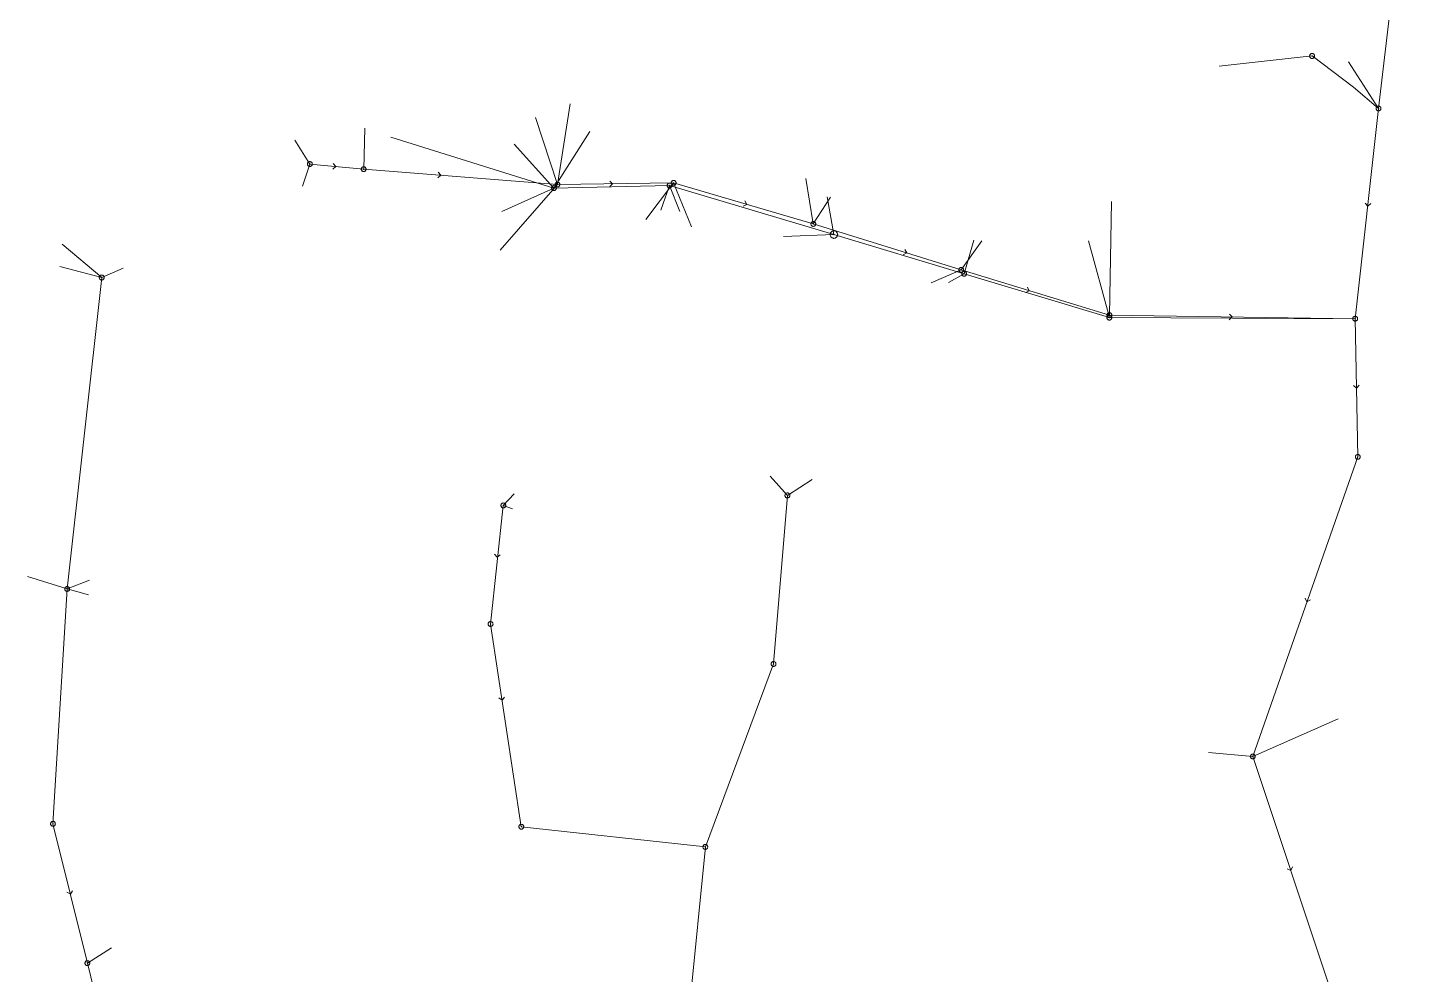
# Model space of a CAD drawing. Header units: metres. Extents: x 25504150 to 25508618, y 6694193 to 6702753.
# Drawn here: x 25505223.3 to 25505485.6, y 6697272.6 to 6697452.7 of the extents above; entities that cross this region are included whole.
import ezdxf

# ---------------------------------------------------------------- set-up
doc = ezdxf.new("R2010")
doc.units = ezdxf.units.M
for name, pattern in [('Sewer_node', [0]), ('Viemariputket', [0]), ('Viemarivarusteet', [0])]:
    doc.linetypes.add(name, pattern=pattern)
for name, color, linetype, lineweight in [('Sewer_node', 7, 'Sewer_node', 0), ('Viemariputket', 7, 'Viemariputket', 0), ('Viemarivarusteet', 7, 'Viemarivarusteet', 0)]:
    doc.layers.add(name, color=color, linetype=linetype, lineweight=lineweight)

msp = doc.modelspace()

# ---------------------------------------------------------------- linework, layer by layer
at = {"layer": 'Sewer_node', "color": 46, "linetype": 'Continuous', "true_color": 0x7f5f00, "flags": 128}
for points, elevation in [([(25505468, 6697447.31), (25505467.99, 6697447.38), (25505467.98, 6697447.46), (25505467.95, 6697447.52), (25505467.91, 6697447.59), (25505467.86, 6697447.64), (25505467.81, 6697447.69), (25505467.74, 6697447.73), (25505467.68, 6697447.76), (25505467.6, 6697447.77), (25505467.53, 6697447.78), (25505467.46, 6697447.77), (25505467.38, 6697447.76), (25505467.32, 6697447.73), (25505467.25, 6697447.69), (25505467.2, 6697447.64), (25505467.15, 6697447.59), (25505467.11, 6697447.52), (25505467.08, 6697447.46), (25505467.07, 6697447.38), (25505467.06, 6697447.31), (25505467.07, 6697447.24), (25505467.08, 6697447.16), (25505467.11, 6697447.1), (25505467.15, 6697447.03), (25505467.2, 6697446.98), (25505467.25, 6697446.93), (25505467.32, 6697446.89), (25505467.38, 6697446.86), (25505467.46, 6697446.85), (25505467.53, 6697446.84), (25505467.6, 6697446.85), (25505467.68, 6697446.86), (25505467.74, 6697446.89), (25505467.81, 6697446.93), (25505467.86, 6697446.98), (25505467.91, 6697447.03), (25505467.95, 6697447.1), (25505467.98, 6697447.16), (25505467.99, 6697447.24)], 48.17), ([(25505480.62, 6697437.33), (25505480.61, 6697437.4), (25505480.6, 6697437.47), (25505480.57, 6697437.54), (25505480.53, 6697437.6), (25505480.49, 6697437.66), (25505480.43, 6697437.7), (25505480.37, 6697437.74), (25505480.3, 6697437.77), (25505480.23, 6697437.78), (25505480.16, 6697437.79), (25505480.09, 6697437.78), (25505480.02, 6697437.77), (25505479.95, 6697437.74), (25505479.89, 6697437.7), (25505479.83, 6697437.66), (25505479.79, 6697437.6), (25505479.75, 6697437.54), (25505479.72, 6697437.47), (25505479.71, 6697437.4), (25505479.7, 6697437.33), (25505479.71, 6697437.26), (25505479.72, 6697437.19), (25505479.75, 6697437.12), (25505479.79, 6697437.06), (25505479.83, 6697437), (25505479.89, 6697436.96), (25505479.95, 6697436.92), (25505480.02, 6697436.89), (25505480.09, 6697436.88), (25505480.16, 6697436.87), (25505480.23, 6697436.88), (25505480.3, 6697436.89), (25505480.37, 6697436.92), (25505480.43, 6697436.96), (25505480.49, 6697437), (25505480.53, 6697437.06), (25505480.57, 6697437.12), (25505480.6, 6697437.19), (25505480.61, 6697437.26)], 36.87), ([(25505277.44, 6697426.76), (25505277.43, 6697426.83), (25505277.42, 6697426.9), (25505277.39, 6697426.97), (25505277.35, 6697427.03), (25505277.31, 6697427.09), (25505277.25, 6697427.13), (25505277.19, 6697427.17), (25505277.12, 6697427.2), (25505277.05, 6697427.21), (25505276.98, 6697427.22), (25505276.91, 6697427.21), (25505276.84, 6697427.2), (25505276.77, 6697427.17), (25505276.71, 6697427.13), (25505276.65, 6697427.09), (25505276.61, 6697427.03), (25505276.57, 6697426.97), (25505276.54, 6697426.9), (25505276.53, 6697426.83), (25505276.52, 6697426.76), (25505276.53, 6697426.69), (25505276.54, 6697426.62), (25505276.57, 6697426.55), (25505276.61, 6697426.49), (25505276.65, 6697426.43), (25505276.71, 6697426.39), (25505276.77, 6697426.35), (25505276.84, 6697426.32), (25505276.91, 6697426.31), (25505276.98, 6697426.3), (25505277.05, 6697426.31), (25505277.12, 6697426.32), (25505277.19, 6697426.35), (25505277.25, 6697426.39), (25505277.31, 6697426.43), (25505277.35, 6697426.49), (25505277.39, 6697426.55), (25505277.42, 6697426.62), (25505277.43, 6697426.69)], 100), ([(25505287.67, 6697425.78), (25505287.66, 6697425.85), (25505287.65, 6697425.92), (25505287.62, 6697425.99), (25505287.58, 6697426.05), (25505287.54, 6697426.11), (25505287.48, 6697426.15), (25505287.42, 6697426.19), (25505287.35, 6697426.22), (25505287.28, 6697426.23), (25505287.21, 6697426.24), (25505287.14, 6697426.23), (25505287.07, 6697426.22), (25505287, 6697426.19), (25505286.94, 6697426.15), (25505286.88, 6697426.11), (25505286.84, 6697426.05), (25505286.8, 6697425.99), (25505286.77, 6697425.92), (25505286.76, 6697425.85), (25505286.75, 6697425.78), (25505286.76, 6697425.71), (25505286.77, 6697425.64), (25505286.8, 6697425.57), (25505286.84, 6697425.51), (25505286.88, 6697425.45), (25505286.94, 6697425.41), (25505287, 6697425.37), (25505287.07, 6697425.34), (25505287.14, 6697425.33), (25505287.21, 6697425.32), (25505287.28, 6697425.33), (25505287.35, 6697425.34), (25505287.42, 6697425.37), (25505287.48, 6697425.41), (25505287.54, 6697425.45), (25505287.58, 6697425.51), (25505287.62, 6697425.57), (25505287.65, 6697425.64), (25505287.66, 6697425.71)], 100), ([(25505324.51, 6697422.86), (25505324.5, 6697422.93), (25505324.49, 6697423), (25505324.46, 6697423.07), (25505324.42, 6697423.13), (25505324.38, 6697423.19), (25505324.32, 6697423.23), (25505324.26, 6697423.27), (25505324.19, 6697423.3), (25505324.12, 6697423.31), (25505324.05, 6697423.32), (25505323.98, 6697423.31), (25505323.91, 6697423.3), (25505323.84, 6697423.27), (25505323.78, 6697423.23), (25505323.72, 6697423.19), (25505323.68, 6697423.13), (25505323.64, 6697423.07), (25505323.61, 6697423), (25505323.6, 6697422.93), (25505323.59, 6697422.86), (25505323.6, 6697422.79), (25505323.61, 6697422.72), (25505323.64, 6697422.65), (25505323.68, 6697422.59), (25505323.72, 6697422.53), (25505323.78, 6697422.49), (25505323.84, 6697422.45), (25505323.91, 6697422.42), (25505323.98, 6697422.41), (25505324.05, 6697422.4), (25505324.12, 6697422.41), (25505324.19, 6697422.42), (25505324.26, 6697422.45), (25505324.32, 6697422.49), (25505324.38, 6697422.53), (25505324.42, 6697422.59), (25505324.46, 6697422.65), (25505324.49, 6697422.72), (25505324.5, 6697422.79)], 100), ([(25505346.6, 6697423.17), (25505346.59, 6697423.24), (25505346.58, 6697423.31), (25505346.55, 6697423.38), (25505346.51, 6697423.44), (25505346.47, 6697423.5), (25505346.41, 6697423.54), (25505346.35, 6697423.58), (25505346.28, 6697423.61), (25505346.21, 6697423.62), (25505346.14, 6697423.63), (25505346.07, 6697423.62), (25505346, 6697423.61), (25505345.93, 6697423.58), (25505345.87, 6697423.54), (25505345.81, 6697423.5), (25505345.77, 6697423.44), (25505345.73, 6697423.38), (25505345.7, 6697423.31), (25505345.69, 6697423.24), (25505345.68, 6697423.17), (25505345.69, 6697423.1), (25505345.7, 6697423.03), (25505345.73, 6697422.96), (25505345.77, 6697422.9), (25505345.81, 6697422.84), (25505345.87, 6697422.8), (25505345.93, 6697422.76), (25505346, 6697422.73), (25505346.07, 6697422.72), (25505346.14, 6697422.71), (25505346.21, 6697422.72), (25505346.28, 6697422.73), (25505346.35, 6697422.76), (25505346.41, 6697422.8), (25505346.47, 6697422.84), (25505346.51, 6697422.9), (25505346.55, 6697422.96), (25505346.58, 6697423.03), (25505346.59, 6697423.1)], 100), ([(25505373.16, 6697415.36), (25505373.15, 6697415.43), (25505373.14, 6697415.5), (25505373.11, 6697415.57), (25505373.07, 6697415.63), (25505373.03, 6697415.69), (25505372.97, 6697415.73), (25505372.91, 6697415.77), (25505372.84, 6697415.8), (25505372.77, 6697415.81), (25505372.7, 6697415.82), (25505372.63, 6697415.81), (25505372.56, 6697415.8), (25505372.49, 6697415.77), (25505372.43, 6697415.73), (25505372.37, 6697415.69), (25505372.33, 6697415.63), (25505372.29, 6697415.57), (25505372.26, 6697415.5), (25505372.25, 6697415.43), (25505372.24, 6697415.36), (25505372.25, 6697415.29), (25505372.26, 6697415.22), (25505372.29, 6697415.15), (25505372.33, 6697415.09), (25505372.37, 6697415.03), (25505372.43, 6697414.99), (25505372.49, 6697414.95), (25505372.56, 6697414.92), (25505372.63, 6697414.91), (25505372.7, 6697414.9), (25505372.77, 6697414.91), (25505372.84, 6697414.92), (25505372.91, 6697414.95), (25505372.97, 6697414.99), (25505373.03, 6697415.03), (25505373.07, 6697415.09), (25505373.11, 6697415.15), (25505373.14, 6697415.22), (25505373.15, 6697415.29)], 100), ([(25505401.28, 6697406.63), (25505401.27, 6697406.7), (25505401.26, 6697406.77), (25505401.23, 6697406.84), (25505401.19, 6697406.9), (25505401.15, 6697406.96), (25505401.09, 6697407), (25505401.03, 6697407.04), (25505400.96, 6697407.07), (25505400.89, 6697407.08), (25505400.82, 6697407.09), (25505400.75, 6697407.08), (25505400.68, 6697407.07), (25505400.61, 6697407.04), (25505400.55, 6697407), (25505400.49, 6697406.96), (25505400.45, 6697406.9), (25505400.41, 6697406.84), (25505400.38, 6697406.77), (25505400.37, 6697406.7), (25505400.36, 6697406.63), (25505400.37, 6697406.56), (25505400.38, 6697406.49), (25505400.41, 6697406.42), (25505400.45, 6697406.36), (25505400.49, 6697406.3), (25505400.55, 6697406.26), (25505400.61, 6697406.22), (25505400.68, 6697406.19), (25505400.75, 6697406.18), (25505400.82, 6697406.17), (25505400.89, 6697406.18), (25505400.96, 6697406.19), (25505401.03, 6697406.22), (25505401.09, 6697406.26), (25505401.15, 6697406.3), (25505401.19, 6697406.36), (25505401.23, 6697406.42), (25505401.26, 6697406.49), (25505401.27, 6697406.56)], 100), ([(25505237.87, 6697405.17), (25505237.86, 6697405.24), (25505237.85, 6697405.32), (25505237.82, 6697405.38), (25505237.78, 6697405.45), (25505237.73, 6697405.5), (25505237.68, 6697405.55), (25505237.61, 6697405.59), (25505237.55, 6697405.62), (25505237.47, 6697405.63), (25505237.4, 6697405.64), (25505237.33, 6697405.63), (25505237.25, 6697405.62), (25505237.19, 6697405.59), (25505237.12, 6697405.55), (25505237.07, 6697405.5), (25505237.02, 6697405.45), (25505236.98, 6697405.38), (25505236.95, 6697405.32), (25505236.94, 6697405.24), (25505236.93, 6697405.17), (25505236.94, 6697405.1), (25505236.95, 6697405.02), (25505236.98, 6697404.96), (25505237.02, 6697404.89), (25505237.07, 6697404.84), (25505237.12, 6697404.79), (25505237.19, 6697404.75), (25505237.25, 6697404.72), (25505237.33, 6697404.71), (25505237.4, 6697404.7), (25505237.47, 6697404.71), (25505237.55, 6697404.72), (25505237.61, 6697404.75), (25505237.68, 6697404.79), (25505237.73, 6697404.84), (25505237.78, 6697404.89), (25505237.82, 6697404.96), (25505237.85, 6697405.02), (25505237.86, 6697405.1)], 44.37), ([(25505429.45, 6697398.02), (25505429.44, 6697398.09), (25505429.43, 6697398.16), (25505429.4, 6697398.23), (25505429.36, 6697398.29), (25505429.32, 6697398.35), (25505429.26, 6697398.39), (25505429.2, 6697398.43), (25505429.13, 6697398.46), (25505429.06, 6697398.47), (25505428.99, 6697398.48), (25505428.92, 6697398.47), (25505428.85, 6697398.46), (25505428.78, 6697398.43), (25505428.72, 6697398.39), (25505428.66, 6697398.35), (25505428.62, 6697398.29), (25505428.58, 6697398.23), (25505428.55, 6697398.16), (25505428.54, 6697398.09), (25505428.53, 6697398.02), (25505428.54, 6697397.95), (25505428.55, 6697397.88), (25505428.58, 6697397.81), (25505428.62, 6697397.75), (25505428.66, 6697397.69), (25505428.72, 6697397.65), (25505428.78, 6697397.61), (25505428.85, 6697397.58), (25505428.92, 6697397.57), (25505428.99, 6697397.56), (25505429.06, 6697397.57), (25505429.13, 6697397.58), (25505429.2, 6697397.61), (25505429.26, 6697397.65), (25505429.32, 6697397.69), (25505429.36, 6697397.75), (25505429.4, 6697397.81), (25505429.43, 6697397.88), (25505429.44, 6697397.95)], 100), ([(25505476.19, 6697397.34), (25505476.18, 6697397.41), (25505476.17, 6697397.48), (25505476.14, 6697397.55), (25505476.1, 6697397.61), (25505476.06, 6697397.67), (25505476, 6697397.71), (25505475.94, 6697397.75), (25505475.87, 6697397.78), (25505475.8, 6697397.79), (25505475.73, 6697397.8), (25505475.66, 6697397.79), (25505475.59, 6697397.78), (25505475.52, 6697397.75), (25505475.46, 6697397.71), (25505475.4, 6697397.67), (25505475.36, 6697397.61), (25505475.32, 6697397.55), (25505475.29, 6697397.48), (25505475.28, 6697397.41), (25505475.27, 6697397.34), (25505475.28, 6697397.27), (25505475.29, 6697397.2), (25505475.32, 6697397.13), (25505475.36, 6697397.07), (25505475.4, 6697397.01), (25505475.46, 6697396.97), (25505475.52, 6697396.93), (25505475.59, 6697396.9), (25505475.66, 6697396.89), (25505475.73, 6697396.88), (25505475.8, 6697396.89), (25505475.87, 6697396.9), (25505475.94, 6697396.93), (25505476, 6697396.97), (25505476.06, 6697397.01), (25505476.1, 6697397.07), (25505476.14, 6697397.13), (25505476.17, 6697397.2), (25505476.18, 6697397.27)], 37.38), ([(25505476.67, 6697371.06), (25505476.66, 6697371.13), (25505476.65, 6697371.2), (25505476.62, 6697371.27), (25505476.58, 6697371.33), (25505476.54, 6697371.39), (25505476.48, 6697371.43), (25505476.42, 6697371.47), (25505476.35, 6697371.5), (25505476.28, 6697371.51), (25505476.21, 6697371.52), (25505476.14, 6697371.51), (25505476.07, 6697371.5), (25505476, 6697371.47), (25505475.94, 6697371.43), (25505475.88, 6697371.39), (25505475.84, 6697371.33), (25505475.8, 6697371.27), (25505475.77, 6697371.2), (25505475.76, 6697371.13), (25505475.75, 6697371.06), (25505475.76, 6697370.99), (25505475.77, 6697370.92), (25505475.8, 6697370.85), (25505475.84, 6697370.79), (25505475.88, 6697370.73), (25505475.94, 6697370.69), (25505476, 6697370.65), (25505476.07, 6697370.62), (25505476.14, 6697370.61), (25505476.21, 6697370.6), (25505476.28, 6697370.61), (25505476.35, 6697370.62), (25505476.42, 6697370.65), (25505476.48, 6697370.69), (25505476.54, 6697370.73), (25505476.58, 6697370.79), (25505476.62, 6697370.85), (25505476.65, 6697370.92), (25505476.66, 6697370.99)], 37.66), ([(25505314.22, 6697361.83), (25505314.21, 6697361.9), (25505314.2, 6697361.97), (25505314.17, 6697362.04), (25505314.13, 6697362.1), (25505314.09, 6697362.16), (25505314.03, 6697362.2), (25505313.97, 6697362.24), (25505313.9, 6697362.27), (25505313.83, 6697362.28), (25505313.76, 6697362.29), (25505313.69, 6697362.28), (25505313.62, 6697362.27), (25505313.55, 6697362.24), (25505313.49, 6697362.2), (25505313.43, 6697362.16), (25505313.39, 6697362.1), (25505313.35, 6697362.04), (25505313.32, 6697361.97), (25505313.31, 6697361.9), (25505313.3, 6697361.83), (25505313.31, 6697361.76), (25505313.32, 6697361.69), (25505313.35, 6697361.62), (25505313.39, 6697361.56), (25505313.43, 6697361.5), (25505313.49, 6697361.46), (25505313.55, 6697361.42), (25505313.62, 6697361.39), (25505313.69, 6697361.38), (25505313.76, 6697361.37), (25505313.83, 6697361.38), (25505313.9, 6697361.39), (25505313.97, 6697361.42), (25505314.03, 6697361.46), (25505314.09, 6697361.5), (25505314.13, 6697361.56), (25505314.17, 6697361.62), (25505314.2, 6697361.69), (25505314.21, 6697361.76)], 41.31), ([(25505368.24, 6697363.73), (25505368.23, 6697363.8), (25505368.22, 6697363.88), (25505368.19, 6697363.94), (25505368.15, 6697364.01), (25505368.1, 6697364.06), (25505368.05, 6697364.11), (25505367.98, 6697364.15), (25505367.92, 6697364.18), (25505367.84, 6697364.19), (25505367.77, 6697364.2), (25505367.7, 6697364.19), (25505367.62, 6697364.18), (25505367.56, 6697364.15), (25505367.49, 6697364.11), (25505367.44, 6697364.06), (25505367.39, 6697364.01), (25505367.35, 6697363.94), (25505367.32, 6697363.88), (25505367.31, 6697363.8), (25505367.3, 6697363.73), (25505367.31, 6697363.66), (25505367.32, 6697363.58), (25505367.35, 6697363.52), (25505367.39, 6697363.45), (25505367.44, 6697363.4), (25505367.49, 6697363.35), (25505367.56, 6697363.31), (25505367.62, 6697363.28), (25505367.7, 6697363.27), (25505367.77, 6697363.26), (25505367.84, 6697363.27), (25505367.92, 6697363.28), (25505367.98, 6697363.31), (25505368.05, 6697363.35), (25505368.1, 6697363.4), (25505368.15, 6697363.45), (25505368.19, 6697363.52), (25505368.22, 6697363.58), (25505368.23, 6697363.66)], 41.55), ([(25505231.3, 6697345.94), (25505231.29, 6697346.01), (25505231.28, 6697346.08), (25505231.25, 6697346.15), (25505231.21, 6697346.21), (25505231.17, 6697346.27), (25505231.11, 6697346.31), (25505231.05, 6697346.35), (25505230.98, 6697346.38), (25505230.91, 6697346.39), (25505230.84, 6697346.4), (25505230.77, 6697346.39), (25505230.7, 6697346.38), (25505230.63, 6697346.35), (25505230.57, 6697346.31), (25505230.51, 6697346.27), (25505230.47, 6697346.21), (25505230.43, 6697346.15), (25505230.4, 6697346.08), (25505230.39, 6697346.01), (25505230.38, 6697345.94), (25505230.39, 6697345.87), (25505230.4, 6697345.8), (25505230.43, 6697345.73), (25505230.47, 6697345.67), (25505230.51, 6697345.61), (25505230.57, 6697345.57), (25505230.63, 6697345.53), (25505230.7, 6697345.5), (25505230.77, 6697345.49), (25505230.84, 6697345.48), (25505230.91, 6697345.49), (25505230.98, 6697345.5), (25505231.05, 6697345.53), (25505231.11, 6697345.57), (25505231.17, 6697345.61), (25505231.21, 6697345.67), (25505231.25, 6697345.73), (25505231.28, 6697345.8), (25505231.29, 6697345.87)], 44.05), ([(25505311.8, 6697339.27), (25505311.79, 6697339.34), (25505311.78, 6697339.41), (25505311.75, 6697339.48), (25505311.71, 6697339.54), (25505311.67, 6697339.6), (25505311.61, 6697339.64), (25505311.55, 6697339.68), (25505311.48, 6697339.71), (25505311.41, 6697339.72), (25505311.34, 6697339.73), (25505311.27, 6697339.72), (25505311.2, 6697339.71), (25505311.13, 6697339.68), (25505311.07, 6697339.64), (25505311.01, 6697339.6), (25505310.97, 6697339.54), (25505310.93, 6697339.48), (25505310.9, 6697339.41), (25505310.89, 6697339.34), (25505310.88, 6697339.27), (25505310.89, 6697339.2), (25505310.9, 6697339.13), (25505310.93, 6697339.06), (25505310.97, 6697339), (25505311.01, 6697338.94), (25505311.07, 6697338.9), (25505311.13, 6697338.86), (25505311.2, 6697338.83), (25505311.27, 6697338.82), (25505311.34, 6697338.81), (25505311.41, 6697338.82), (25505311.48, 6697338.83), (25505311.55, 6697338.86), (25505311.61, 6697338.9), (25505311.67, 6697338.94), (25505311.71, 6697339), (25505311.75, 6697339.06), (25505311.78, 6697339.13), (25505311.79, 6697339.2)], 40.59), ([(25505365.6, 6697331.67), (25505365.59, 6697331.74), (25505365.58, 6697331.81), (25505365.55, 6697331.88), (25505365.51, 6697331.94), (25505365.47, 6697332), (25505365.41, 6697332.04), (25505365.35, 6697332.08), (25505365.28, 6697332.11), (25505365.21, 6697332.12), (25505365.14, 6697332.13), (25505365.07, 6697332.12), (25505365, 6697332.11), (25505364.93, 6697332.08), (25505364.87, 6697332.04), (25505364.81, 6697332), (25505364.77, 6697331.94), (25505364.73, 6697331.88), (25505364.7, 6697331.81), (25505364.69, 6697331.74), (25505364.68, 6697331.67), (25505364.69, 6697331.6), (25505364.7, 6697331.53), (25505364.73, 6697331.46), (25505364.77, 6697331.4), (25505364.81, 6697331.34), (25505364.87, 6697331.3), (25505364.93, 6697331.26), (25505365, 6697331.23), (25505365.07, 6697331.22), (25505365.14, 6697331.21), (25505365.21, 6697331.22), (25505365.28, 6697331.23), (25505365.35, 6697331.26), (25505365.41, 6697331.3), (25505365.47, 6697331.34), (25505365.51, 6697331.4), (25505365.55, 6697331.46), (25505365.58, 6697331.53), (25505365.59, 6697331.6)], 41.4), ([(25505456.72, 6697314.08), (25505456.71, 6697314.15), (25505456.7, 6697314.22), (25505456.67, 6697314.29), (25505456.63, 6697314.35), (25505456.59, 6697314.41), (25505456.53, 6697314.45), (25505456.47, 6697314.49), (25505456.4, 6697314.52), (25505456.33, 6697314.53), (25505456.26, 6697314.54), (25505456.19, 6697314.53), (25505456.12, 6697314.52), (25505456.05, 6697314.49), (25505455.99, 6697314.45), (25505455.93, 6697314.41), (25505455.89, 6697314.35), (25505455.85, 6697314.29), (25505455.82, 6697314.22), (25505455.81, 6697314.15), (25505455.8, 6697314.08), (25505455.81, 6697314.01), (25505455.82, 6697313.94), (25505455.85, 6697313.87), (25505455.89, 6697313.81), (25505455.93, 6697313.75), (25505455.99, 6697313.71), (25505456.05, 6697313.67), (25505456.12, 6697313.64), (25505456.19, 6697313.63), (25505456.26, 6697313.62), (25505456.33, 6697313.63), (25505456.4, 6697313.64), (25505456.47, 6697313.67), (25505456.53, 6697313.71), (25505456.59, 6697313.75), (25505456.63, 6697313.81), (25505456.67, 6697313.87), (25505456.7, 6697313.94), (25505456.71, 6697314.01)], 37.5), ([(25505228.59, 6697301.27), (25505228.58, 6697301.34), (25505228.57, 6697301.41), (25505228.54, 6697301.48), (25505228.5, 6697301.54), (25505228.46, 6697301.6), (25505228.4, 6697301.64), (25505228.34, 6697301.68), (25505228.27, 6697301.71), (25505228.2, 6697301.72), (25505228.13, 6697301.73), (25505228.06, 6697301.72), (25505227.99, 6697301.71), (25505227.92, 6697301.68), (25505227.86, 6697301.64), (25505227.8, 6697301.6), (25505227.76, 6697301.54), (25505227.72, 6697301.48), (25505227.69, 6697301.41), (25505227.68, 6697301.34), (25505227.67, 6697301.27), (25505227.68, 6697301.2), (25505227.69, 6697301.13), (25505227.72, 6697301.06), (25505227.76, 6697301), (25505227.8, 6697300.94), (25505227.86, 6697300.9), (25505227.92, 6697300.86), (25505227.99, 6697300.83), (25505228.06, 6697300.82), (25505228.13, 6697300.81), (25505228.2, 6697300.82), (25505228.27, 6697300.83), (25505228.34, 6697300.86), (25505228.4, 6697300.9), (25505228.46, 6697300.94), (25505228.5, 6697301), (25505228.54, 6697301.06), (25505228.57, 6697301.13), (25505228.58, 6697301.2)], 43.06), ([(25505317.64, 6697300.72), (25505317.63, 6697300.79), (25505317.62, 6697300.86), (25505317.59, 6697300.93), (25505317.55, 6697300.99), (25505317.51, 6697301.05), (25505317.45, 6697301.09), (25505317.39, 6697301.13), (25505317.32, 6697301.16), (25505317.25, 6697301.17), (25505317.18, 6697301.18), (25505317.11, 6697301.17), (25505317.04, 6697301.16), (25505316.97, 6697301.13), (25505316.91, 6697301.09), (25505316.85, 6697301.05), (25505316.81, 6697300.99), (25505316.77, 6697300.93), (25505316.74, 6697300.86), (25505316.73, 6697300.79), (25505316.72, 6697300.72), (25505316.73, 6697300.65), (25505316.74, 6697300.58), (25505316.77, 6697300.51), (25505316.81, 6697300.45), (25505316.85, 6697300.39), (25505316.91, 6697300.35), (25505316.97, 6697300.31), (25505317.04, 6697300.28), (25505317.11, 6697300.27), (25505317.18, 6697300.26), (25505317.25, 6697300.27), (25505317.32, 6697300.28), (25505317.39, 6697300.31), (25505317.45, 6697300.35), (25505317.51, 6697300.39), (25505317.55, 6697300.45), (25505317.59, 6697300.51), (25505317.62, 6697300.58), (25505317.63, 6697300.65)], 40.07), ([(25505352.63, 6697296.87), (25505352.62, 6697296.94), (25505352.61, 6697297.01), (25505352.58, 6697297.08), (25505352.54, 6697297.14), (25505352.5, 6697297.2), (25505352.44, 6697297.24), (25505352.38, 6697297.28), (25505352.31, 6697297.31), (25505352.24, 6697297.32), (25505352.17, 6697297.33), (25505352.1, 6697297.32), (25505352.03, 6697297.31), (25505351.96, 6697297.28), (25505351.9, 6697297.24), (25505351.84, 6697297.2), (25505351.8, 6697297.14), (25505351.76, 6697297.08), (25505351.73, 6697297.01), (25505351.72, 6697296.94), (25505351.71, 6697296.87), (25505351.72, 6697296.8), (25505351.73, 6697296.73), (25505351.76, 6697296.66), (25505351.8, 6697296.6), (25505351.84, 6697296.54), (25505351.9, 6697296.5), (25505351.96, 6697296.46), (25505352.03, 6697296.43), (25505352.1, 6697296.42), (25505352.17, 6697296.41), (25505352.24, 6697296.42), (25505352.31, 6697296.43), (25505352.38, 6697296.46), (25505352.44, 6697296.5), (25505352.5, 6697296.54), (25505352.54, 6697296.6), (25505352.58, 6697296.66), (25505352.61, 6697296.73), (25505352.62, 6697296.8)], 39.95), ([(25505235.13, 6697274.77), (25505235.12, 6697274.84), (25505235.11, 6697274.91), (25505235.08, 6697274.98), (25505235.04, 6697275.04), (25505235, 6697275.1), (25505234.94, 6697275.14), (25505234.88, 6697275.18), (25505234.81, 6697275.21), (25505234.74, 6697275.22), (25505234.67, 6697275.23), (25505234.6, 6697275.22), (25505234.53, 6697275.21), (25505234.46, 6697275.18), (25505234.4, 6697275.14), (25505234.34, 6697275.1), (25505234.3, 6697275.04), (25505234.26, 6697274.98), (25505234.23, 6697274.91), (25505234.22, 6697274.84), (25505234.21, 6697274.77), (25505234.22, 6697274.7), (25505234.23, 6697274.63), (25505234.26, 6697274.56), (25505234.3, 6697274.5), (25505234.34, 6697274.44), (25505234.4, 6697274.4), (25505234.46, 6697274.36), (25505234.53, 6697274.33), (25505234.6, 6697274.32), (25505234.67, 6697274.31), (25505234.74, 6697274.32), (25505234.81, 6697274.33), (25505234.88, 6697274.36), (25505234.94, 6697274.4), (25505235, 6697274.44), (25505235.04, 6697274.5), (25505235.08, 6697274.56), (25505235.11, 6697274.63), (25505235.12, 6697274.7)], 43.12)]:
    msp.add_lwpolyline(points, close=True, dxfattribs=dict(at, elevation=elevation))
for points in [[(25505281.32, 6697425.8), (25505281.89, 6697426.29), (25505281.42, 6697426.86)], [(25505301.3, 6697424.13), (25505301.86, 6697424.62), (25505301.38, 6697425.18)], [(25505334, 6697422.46), (25505334.52, 6697423.01), (25505333.99, 6697423.52)], [(25505359.37, 6697418.72), (25505360.03, 6697419.08), (25505359.67, 6697419.74)], [(25505477.61, 6697419.31), (25505478.1, 6697418.74), (25505478.67, 6697419.22)], [(25505389.79, 6697409.49), (25505390.45, 6697409.85), (25505390.1, 6697410.51)], [(25505413.1, 6697402.31), (25505413.76, 6697402.67), (25505413.41, 6697403.33)], [(25505451.79, 6697397.15), (25505452.32, 6697397.68), (25505451.8, 6697398.21)], [(25505475.42, 6697384.65), (25505475.97, 6697384.15), (25505476.48, 6697384.69)], [(25505312.11, 6697352.54), (25505312.59, 6697351.97), (25505313.16, 6697352.44)], [(25505466.21, 6697344.17), (25505466.56, 6697343.51), (25505467.22, 6697343.84)], [(25505312.92, 6697325.2), (25505313.53, 6697324.77), (25505313.97, 6697325.37)], [(25505462.8, 6697292.72), (25505463.48, 6697292.4), (25505463.8, 6697293.07)], [(25505230.79, 6697288.24), (25505231.44, 6697287.86), (25505231.82, 6697288.5)]]:
    msp.add_lwpolyline(points, dxfattribs=at)
at = {"layer": 'Sewer_node', "color": 252, "linetype": 'Continuous', "lineweight": 9, "true_color": 0x848484, "flags": 128}
for points, elevation in [([(25505323.85, 6697422.19), (25505323.84, 6697422.26), (25505323.83, 6697422.33), (25505323.8, 6697422.4), (25505323.76, 6697422.46), (25505323.72, 6697422.52), (25505323.66, 6697422.56), (25505323.6, 6697422.6), (25505323.53, 6697422.63), (25505323.46, 6697422.64), (25505323.39, 6697422.65), (25505323.32, 6697422.64), (25505323.25, 6697422.63), (25505323.18, 6697422.6), (25505323.12, 6697422.56), (25505323.06, 6697422.52), (25505323.02, 6697422.46), (25505322.98, 6697422.4), (25505322.95, 6697422.33), (25505322.94, 6697422.26), (25505322.93, 6697422.19), (25505322.94, 6697422.12), (25505322.95, 6697422.05), (25505322.98, 6697421.98), (25505323.02, 6697421.92), (25505323.06, 6697421.86), (25505323.12, 6697421.82), (25505323.18, 6697421.78), (25505323.25, 6697421.75), (25505323.32, 6697421.74), (25505323.39, 6697421.73), (25505323.46, 6697421.74), (25505323.53, 6697421.75), (25505323.6, 6697421.78), (25505323.66, 6697421.82), (25505323.72, 6697421.86), (25505323.76, 6697421.92), (25505323.8, 6697421.98), (25505323.83, 6697422.05), (25505323.84, 6697422.12)], 43.53), ([(25505345.83, 6697422.68), (25505345.82, 6697422.75), (25505345.81, 6697422.82), (25505345.78, 6697422.89), (25505345.74, 6697422.95), (25505345.7, 6697423.01), (25505345.64, 6697423.05), (25505345.58, 6697423.09), (25505345.51, 6697423.12), (25505345.44, 6697423.13), (25505345.37, 6697423.14), (25505345.3, 6697423.13), (25505345.23, 6697423.12), (25505345.16, 6697423.09), (25505345.1, 6697423.05), (25505345.04, 6697423.01), (25505345, 6697422.95), (25505344.96, 6697422.89), (25505344.93, 6697422.82), (25505344.92, 6697422.75), (25505344.91, 6697422.68), (25505344.92, 6697422.61), (25505344.93, 6697422.54), (25505344.96, 6697422.47), (25505345, 6697422.41), (25505345.04, 6697422.35), (25505345.1, 6697422.31), (25505345.16, 6697422.27), (25505345.23, 6697422.24), (25505345.3, 6697422.23), (25505345.37, 6697422.22), (25505345.44, 6697422.23), (25505345.51, 6697422.24), (25505345.58, 6697422.27), (25505345.64, 6697422.31), (25505345.7, 6697422.35), (25505345.74, 6697422.41), (25505345.78, 6697422.47), (25505345.81, 6697422.54), (25505345.82, 6697422.61)], 43.42), ([(25505377.33, 6697413.33), (25505377.32, 6697413.44), (25505377.3, 6697413.55), (25505377.25, 6697413.65), (25505377.19, 6697413.75), (25505377.12, 6697413.83), (25505377.04, 6697413.9), (25505376.94, 6697413.96), (25505376.84, 6697414.01), (25505376.73, 6697414.03), (25505376.62, 6697414.04), (25505376.51, 6697414.03), (25505376.4, 6697414.01), (25505376.3, 6697413.96), (25505376.2, 6697413.9), (25505376.12, 6697413.83), (25505376.05, 6697413.75), (25505375.99, 6697413.65), (25505375.94, 6697413.55), (25505375.92, 6697413.44), (25505375.91, 6697413.33), (25505375.92, 6697413.22), (25505375.94, 6697413.11), (25505375.99, 6697413.01), (25505376.05, 6697412.91), (25505376.12, 6697412.83), (25505376.2, 6697412.76), (25505376.3, 6697412.7), (25505376.4, 6697412.65), (25505376.51, 6697412.63), (25505376.62, 6697412.62), (25505376.73, 6697412.63), (25505376.84, 6697412.65), (25505376.94, 6697412.7), (25505377.04, 6697412.76), (25505377.12, 6697412.83), (25505377.19, 6697412.91), (25505377.25, 6697413.01), (25505377.3, 6697413.11), (25505377.32, 6697413.22)], 42.77), ([(25505401.83, 6697405.88), (25505401.82, 6697405.95), (25505401.81, 6697406.02), (25505401.78, 6697406.09), (25505401.74, 6697406.15), (25505401.7, 6697406.21), (25505401.64, 6697406.25), (25505401.58, 6697406.29), (25505401.51, 6697406.32), (25505401.44, 6697406.33), (25505401.37, 6697406.34), (25505401.3, 6697406.33), (25505401.23, 6697406.32), (25505401.16, 6697406.29), (25505401.1, 6697406.25), (25505401.04, 6697406.21), (25505401, 6697406.15), (25505400.96, 6697406.09), (25505400.93, 6697406.02), (25505400.92, 6697405.95), (25505400.91, 6697405.88), (25505400.92, 6697405.81), (25505400.93, 6697405.74), (25505400.96, 6697405.67), (25505401, 6697405.61), (25505401.04, 6697405.55), (25505401.1, 6697405.51), (25505401.16, 6697405.47), (25505401.23, 6697405.44), (25505401.3, 6697405.43), (25505401.37, 6697405.42), (25505401.44, 6697405.43), (25505401.51, 6697405.44), (25505401.58, 6697405.47), (25505401.64, 6697405.51), (25505401.7, 6697405.55), (25505401.74, 6697405.61), (25505401.78, 6697405.67), (25505401.81, 6697405.74), (25505401.82, 6697405.81)], 42.01), ([(25505429.44, 6697397.54), (25505429.43, 6697397.61), (25505429.42, 6697397.68), (25505429.39, 6697397.75), (25505429.35, 6697397.81), (25505429.31, 6697397.87), (25505429.25, 6697397.91), (25505429.19, 6697397.95), (25505429.12, 6697397.98), (25505429.05, 6697397.99), (25505428.98, 6697398), (25505428.91, 6697397.99), (25505428.84, 6697397.98), (25505428.77, 6697397.95), (25505428.71, 6697397.91), (25505428.65, 6697397.87), (25505428.61, 6697397.81), (25505428.57, 6697397.75), (25505428.54, 6697397.68), (25505428.53, 6697397.61), (25505428.52, 6697397.54), (25505428.53, 6697397.47), (25505428.54, 6697397.4), (25505428.57, 6697397.33), (25505428.61, 6697397.27), (25505428.65, 6697397.21), (25505428.71, 6697397.17), (25505428.77, 6697397.13), (25505428.84, 6697397.1), (25505428.91, 6697397.09), (25505428.98, 6697397.08), (25505429.05, 6697397.09), (25505429.12, 6697397.1), (25505429.19, 6697397.13), (25505429.25, 6697397.17), (25505429.31, 6697397.21), (25505429.35, 6697397.27), (25505429.39, 6697397.33), (25505429.42, 6697397.4), (25505429.43, 6697397.47)], 40.16)]:
    msp.add_lwpolyline(points, close=True, dxfattribs=dict(at, elevation=elevation))
at = {"layer": 'Viemariputket', "color": 1, "linetype": 'Continuous', "lineweight": 15}
for p, q in [((25505480.16, 6697437.33, 33.67), (25505485.65, 6697483.66, 33.73)), ((25505467.53, 6697447.31, 34.96), (25505449.83, 6697445.39, 35.21)), ((25505480.16, 6697437.33, 34.98), (25505474.44, 6697446.18, 48.17)), ((25505324.05, 6697422.86, 40.65), (25505326.49, 6697438.19, 42.02)), ((25505324.05, 6697422.86, 40.65), (25505319.88, 6697435.58, 42.32)), ((25505475.73, 6697397.34, 33.58), (25505480.16, 6697437.33, 33.66)), ((25505287.21, 6697425.78, 41.72), (25505287.41, 6697433.59, 41.91)), ((25505276.98, 6697426.76, 42.09), (25505274.14, 6697431.27, 43.23)), ((25505276.98, 6697426.76, 41.94), (25505275.55, 6697422.55, 42.08)), ((25505276.98, 6697426.76, 41.51), (25505287.21, 6697425.78, 41.41)), ((25505287.21, 6697425.78, 41.41), (25505324.05, 6697422.86, 40.59)), ((25505324.05, 6697422.86, 40.64), (25505313.16, 6697410.38, 41.98)), ((25505324.05, 6697422.86, 40.58), (25505346.14, 6697423.17, 40.47)), ((25505346.14, 6697423.17, 40.71), (25505340.86, 6697416.21, 41)), ((25505346.14, 6697423.17, 40.47), (25505372.7, 6697415.36, 39.83)), ((25505346.14, 6697423.17, 41), (25505349.53, 6697414.79, 41.34)), ((25505372.7, 6697415.36, 39.89), (25505371.26, 6697424, 42.09)), ((25505372.7, 6697415.36, 39.89), (25505375.95, 6697420.45, 41.14)), ((25505428.99, 6697398.02, 37.81), (25505429.37, 6697419.61, 38.84)), ((25505372.7, 6697415.36, 39.82), (25505400.82, 6697406.63, 39.48)), ((25505400.82, 6697406.63, 40.91), (25505404.75, 6697412.16, 41.65)), ((25505237.4, 6697405.17), (25505229.88, 6697411.49)), ((25505237.4, 6697405.17), (25505229.43, 6697407.26)), ((25505237.4, 6697405.17), (25505241.47, 6697406.97)), ((25505400.82, 6697406.63, 40.47), (25505395.12, 6697404.14, 40.52)), ((25505400.82, 6697406.63, 39.47), (25505428.99, 6697398.02, 37.76)), ((25505230.84, 6697345.94, 42.65), (25505237.4, 6697405.17)), ((25505428.99, 6697398.02, 37.75), (25505475.73, 6697397.34, 35.42)), ((25505476.21, 6697371.06, 33.57), (25505475.73, 6697397.34, 33.59)), ((25505456.26, 6697314.08), (25505476.21, 6697371.06)), ((25505367.77, 6697363.73), (25505364.49, 6697367.39)), ((25505367.77, 6697363.73), (25505372.46, 6697366.73)), ((25505311.34, 6697339.27), (25505313.76, 6697361.83)), ((25505313.76, 6697361.83), (25505315.85, 6697364.04, 39.86)), ((25505313.76, 6697361.83), (25505315.51, 6697361.16, 39.65)), ((25505365.14, 6697331.67), (25505367.77, 6697363.73)), ((25505230.84, 6697345.94, 42.26), (25505223.31, 6697348.32)), ((25505230.84, 6697345.94, 41.75), (25505235.08, 6697347.59)), ((25505228.13, 6697301.27), (25505230.84, 6697345.94, 41.61)), ((25505230.84, 6697345.94, 41.76), (25505234.88, 6697344.81)), ((25505317.18, 6697300.72), (25505311.34, 6697339.27)), ((25505352.17, 6697296.87), (25505365.14, 6697331.67)), ((25505456.26, 6697314.08), (25505472.49, 6697321.24)), ((25505456.26, 6697314.08), (25505447.82, 6697314.86)), ((25505470.78, 6697270.48, 33.3), (25505456.26, 6697314.08, 33.48)), ((25505234.67, 6697274.77, 41.12), (25505228.13, 6697301.27)), ((25505352.17, 6697296.87), (25505317.18, 6697300.72)), ((25505344.73, 6697220.9), (25505352.17, 6697296.87)), ((25505234.67, 6697274.77, 41.38), (25505239.25, 6697277.66)), ((25505238.41, 6697259.64), (25505234.67, 6697274.77, 41.02))]:
    msp.add_line(p, q, dxfattribs=at)
at = {"layer": 'Viemariputket', "color": 251, "linetype": 'Continuous', "lineweight": 5, "true_color": 0x595959}
for p, q in [((25505323.39, 6697422.19, 41.66), (25505330.2, 6697432.93)), ((25505323.39, 6697422.19, 41.9), (25505292.37, 6697431.87)), ((25505323.39, 6697422.19, 41.74), (25505315.85, 6697430.55)), ((25505323.39, 6697422.19, 41.83), (25505313.5, 6697417.75, 41.87)), ((25505345.37, 6697422.68, 40.55), (25505323.39, 6697422.19, 40.93)), ((25505345.37, 6697422.68, 40.79), (25505343.68, 6697418.01, 40.96)), ((25505376.62, 6697413.33, 39.97), (25505345.37, 6697422.68, 40.55)), ((25505345.37, 6697422.68, 41.08), (25505347.32, 6697417.74, 41.25)), ((25505376.62, 6697413.33, 40.59), (25505375.36, 6697420.55)), ((25505376.62, 6697413.33, 41.34), (25505367.04, 6697412.98)), ((25505401.37, 6697405.88, 39.44), (25505376.62, 6697413.33, 39.94)), ((25505401.37, 6697405.88, 40.86), (25505403.24, 6697412.3, 40.98)), ((25505428.98, 6697397.54, 38.11), (25505424.99, 6697412.17, 38.26)), ((25505401.37, 6697405.88, 40.42), (25505398.43, 6697404.23, 40.5)), ((25505428.98, 6697397.54, 37.89), (25505401.37, 6697405.88, 39.41)), ((25505475.73, 6697397.34, 35.42), (25505428.98, 6697397.54, 37.86))]:
    msp.add_line(p, q, dxfattribs=at)
at = {"layer": 'Viemariputket', "color": 1, "linetype": 'Continuous', "lineweight": 15}
msp.add_polyline3d([(25505480.16, 6697437.33, 34.98), (25505475.39, 6697441.35, 0), (25505467.53, 6697447.31, 48.17)], dxfattribs=at)
at = {"layer": 'Viemarivarusteet', "color": 1}
for p in [(25505467.53, 6697447.31, 48.17), (25505480.16, 6697437.33, 36.87), (25505276.98, 6697426.76, 100), (25505287.21, 6697425.78, 100), (25505324.05, 6697422.86, 100), (25505346.14, 6697423.17, 100), (25505372.7, 6697415.36, 100), (25505400.82, 6697406.63, 100), (25505237.4, 6697405.17, 44.37), (25505428.99, 6697398.02, 100), (25505475.73, 6697397.34, 37.38), (25505476.21, 6697371.06, 37.66), (25505313.76, 6697361.83, 41.31), (25505367.77, 6697363.73, 41.55), (25505230.84, 6697345.94, 44.05), (25505311.34, 6697339.27, 40.59), (25505365.14, 6697331.67, 41.4), (25505456.26, 6697314.08, 37.5), (25505228.13, 6697301.27, 43.06), (25505317.18, 6697300.72, 40.07), (25505352.17, 6697296.87, 39.95), (25505234.67, 6697274.77, 43.12)]:
    msp.add_point(p, dxfattribs=at)
at = {"layer": 'Viemarivarusteet', "color": 30, "true_color": 0xff7f00}
for p in [(25505323.39, 6697422.19, 43.53), (25505345.37, 6697422.68, 43.42), (25505376.62, 6697413.33, 42.77), (25505401.37, 6697405.88, 42.01), (25505428.98, 6697397.54, 40.16)]:
    msp.add_point(p, dxfattribs=at)

doc.saveas('drawing.dxf')
